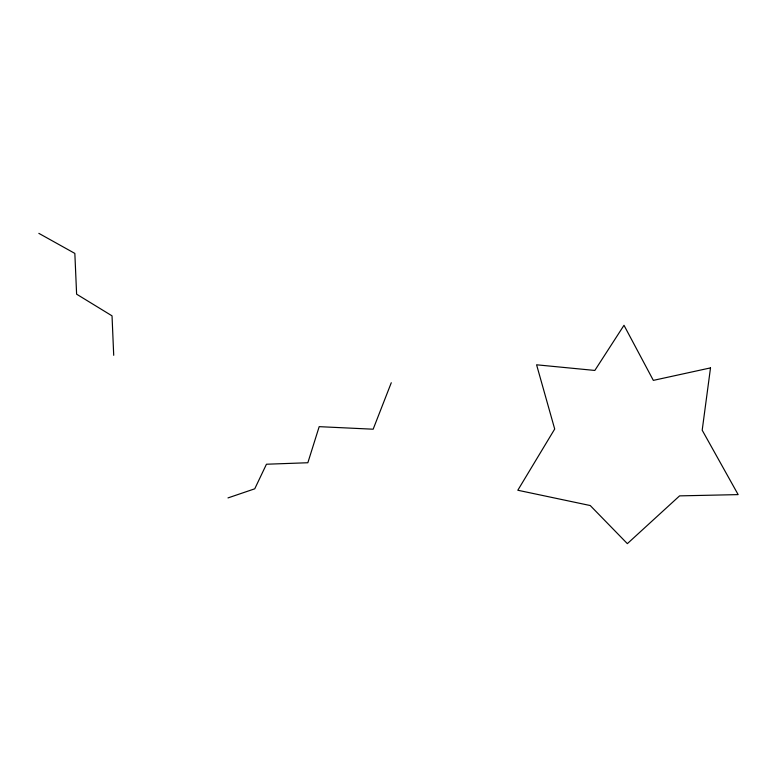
<?xml version="1.0" encoding="UTF-8"?>
<svg xmlns="http://www.w3.org/2000/svg" width="777" height="777" viewBox="0 0 777 777"><rect width="100%" height="100%" fill="white"/><g stroke="black" fill="none" stroke-linecap="round" stroke-linejoin="round"><path stroke-width="1.17" d="M391.278 382.74L373.154 429.205L319.182 426.66L307.847 462.742L266.453 464.228L254.749 488.811L227.982 497.921M38.85 233.353L74.845 253.409L76.612 294.182L112.034 315.85L113.714 355.312M710.508 367.89L702.194 430.205L738.15 494.609L679.584 495.872L627.36 543.647L590.238 505.536L517.812 490.248L554.7 429.03L536.586 364.801L594.832 370.444L623.999 325.291L653.34 380.38L710.508 367.89"/></g></svg>
